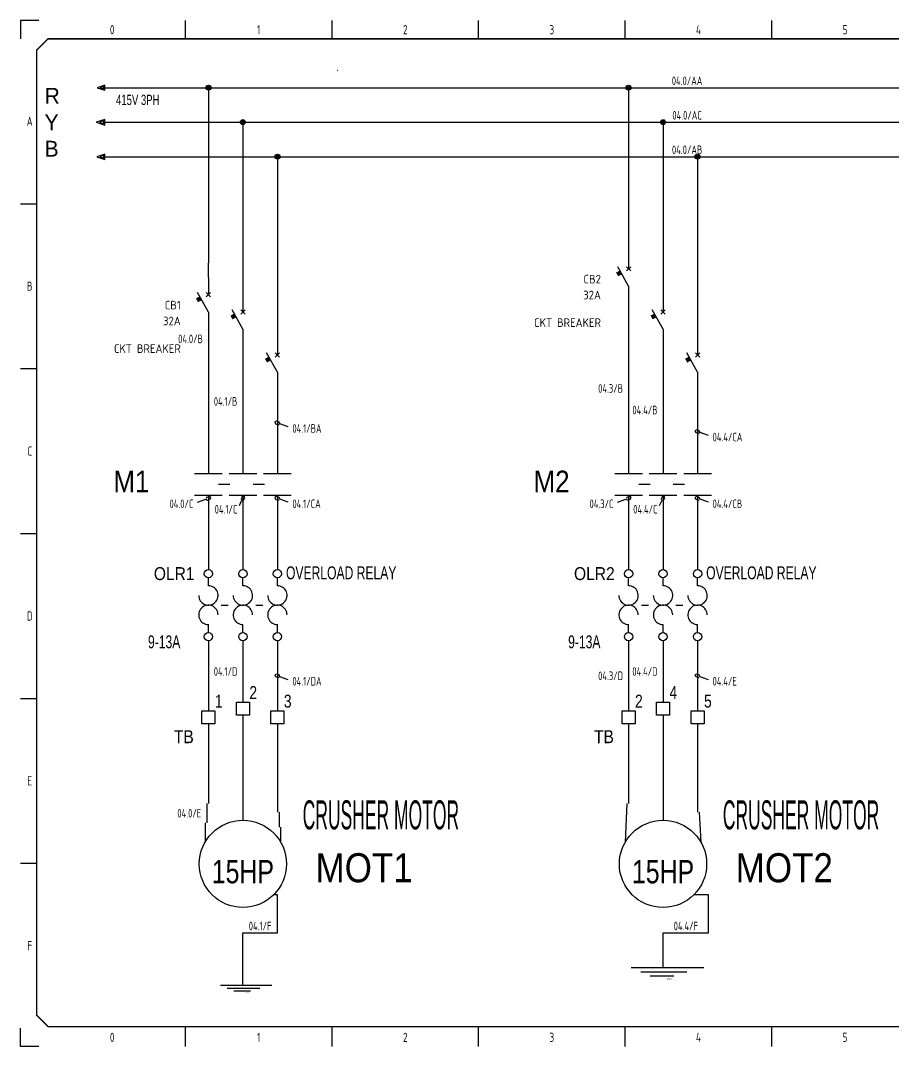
# Model space of a CAD drawing. Extents: x -7 to 429, y -3 to 294.
# Drawn here: x -7 to 246.1, y -2.9 to 294.5 of the extents above; entities that cross this region are included whole.
import ezdxf
from ezdxf.enums import TextEntityAlignment as Align

# ---------------------------------------------------------------- set-up
doc = ezdxf.new("R2010")
doc.units = 0
doc.header["$LTSCALE"] = 10
doc.linetypes.add('DASHED', pattern=[0.75, 0.5, -0.25])
for name, color, linetype in [('DESC', 7, 'Continuous'), ('LINK', 252, 'DASHED'), ('MISC', 4, 'Continuous'), ('RD_6_mm^', 5, 'Continuous'), ('SYMS', 7, 'Continuous'), ('TAGS', 4, 'Continuous'), ('TERMS', 3, 'Continuous'), ('TITLE', 7, 'Continuous'), ('Title blocks', 7, 'Continuous'), ('WH_2.5_mm^', 1, 'Continuous'), ('WIRENO', 3, 'Continuous'), ('WIRES', 2, 'Continuous'), ('WIRES1', 5, 'Continuous'), ('WIRES2', 1, 'Continuous')]:
    doc.layers.add(name, color=color, linetype=linetype)
doc.styles.add('ISO8', font='ISO8.shx', dxfattribs={"width": 0.8})
doc.styles.add('ITALIC', font='ITALIC')
doc.styles.add('SIMPLEX', font='simplex')
doc.styles.add('WD', font='txt')
doc.styles.add('WD_IEC', font='ISOCP2.shx', dxfattribs={"width": 0.9, "height": 4})

# ---------------------------------------------------------------- blocks, each defined once
blk = doc.blocks.new('Title_blocks_A3')
at = {"layer": 'TITLE', "const_width": 0.392}
blk.add_lwpolyline([(372.89, 13.53), (372.89, 276.86), (369.75, 280), (12.53, 280), (9.39, 276.86), (9.39, 13.53), (12.53, 10.39), (369.75, 10.39)], close=True, dxfattribs=at)
at = {"layer": 'Title blocks', "color": 7}
for p, q in [((50, 280), (50, 285)), ((90, 280), (90, 285)), ((130, 280), (130, 285)), ((170, 280), (170, 285)), ((5, 235), (9.39, 235)), ((5, 190), (9.39, 190)), ((5, 100), (9.39, 100)), ((5, 55), (9.39, 55)), ((50, 5), (50, 10.39)), ((90, 5), (90, 10.39)), ((130, 5), (130, 10.39)), ((170, 5), (170, 10.39))]:
    blk.add_line(p, q, dxfattribs=at)
at = {"layer": 'Title blocks', "color": 2}
for p, q in [((210, 280), (210, 285)), ((5, 145), (9.39, 145)), ((210, 5), (210, 10.39))]:
    blk.add_line(p, q, dxfattribs=at)
at = {"layer": 'Title blocks'}
for points in [[(10, 285), (5, 285), (5, 280)], [(10, 5), (5, 5), (5, 10)]]:
    blk.add_lwpolyline(points, dxfattribs=at)
at = {"layer": 'TITLE', "color": 1, "style": 'ITALIC'}
for tag, height, p in [('TITLE#1', 1.5, (393.23, 52.79)), ('TITLE#2', 1.5, (393.23, 50.25)), ('TITLE#3', 1.5, (393.23, 47.71)), ('TITLE#4', 1.5, (393.23, 45.16)), ('DWG#', 2, (393.23, 20.38))]:
    blk.add_attdef(tag, text='', height=height, dxfattribs=at).set_placement(p, align=Align.CENTER)
at = {"layer": 'TITLE', "color": 1, "style": 'SIMPLEX'}
blk.add_attdef('CAD#', (376.32, 34.6), '', height=1.25, rotation=90, dxfattribs=at)
at = {"layer": 'TITLE', "color": 1}
for tag, p, height, style in [('ENGINEER', (381.68, 34.6), 1.25, 'ITALIC'), ('CHKDBY', (396.6, 34.6), 1.25, 'ITALIC'), ('JOB#', (384.53, 30.65), 1.25, 'SIMPLEX'), ('DRAWNBY', (397.48, 30.65), 1.25, 'ITALIC'), ('SCALE', (383.14, 26.88), 1.25, 'SIMPLEX'), ('DATE', (396.4, 26.88), 1.25, 'SIMPLEX'), ('SHTS', (397.95, 13.15), 2, 'ITALIC')]:
    blk.add_attdef(tag, p, '', height=height, dxfattribs=dict(at, style=style))
at = {"layer": 'TITLE', "color": 1, "style": 'ITALIC'}
blk.add_attdef('SH#', text='', height=2, dxfattribs=at).set_placement((389.77, 13.15), align=Align.RIGHT)
at = {"layer": 'TITLE', "color": 7, "flags": 9}
blk.add_attdef('WD_TB', (381.46, 10.39), '', height=1.57, dxfattribs=at)
at = {"layer": 'Title blocks', "style": 'ISO8', "width": 0.8}
for s, p in [('0', (30, 282.5)), ('1', (70, 282.5)), ('2', (110, 282.5)), ('3', (150, 282.5)), ('4', (190, 282.5)), ('5', (230, 282.5)), ('A', (7.5, 257.5)), ('B', (7.5, 212.5)), ('C', (7.5, 167.5)), ('D', (7.5, 122.5)), ('E', (7.5, 77.5)), ('F', (7.5, 32.5)), ('0', (30, 7.5)), ('1', (70, 7.5)), ('2', (110, 7.5)), ('3', (150, 7.5)), ('4', (190, 7.5)), ('5', (230, 7.5))]:
    blk.add_text(s, height=2.5, dxfattribs=at).set_placement(p, align=Align.MIDDLE)
blk = doc.blocks.new('WDDOT')
for radius in [0.72, 0.449, 0.223]:
    blk.add_circle((0, 0), radius)
blk = doc.blocks.new('VCB1')
for p, q in [((0, 7.5), (0, 2.5)), ((0, -2.5), (-3.12, 3.12)), ((0.62, 1.88), (-0.62, 3.12)), ((-0.62, 1.88), (0.62, 3.12)), ((0, -2.5), (0, -7.5))]:
    blk.add_line(p, q)
blk.add_solid([(-2.52, 2.03), (-3.61, 1.43), (-1.91, 0.94), (-3.01, 0.33)])
at = {"style": 'WD_IEC'}
for tag, p in [('INST', (-8, 5.25)), ('LOC', (-8, 1.75)), ('TAG1', (-8, -1.75)), ('RATING1', (-8, -6.35)), ('DESC1', (-8, -14.35)), ('DESC2', (-8, -17.85)), ('DESC3', (-8, -21.35))]:
    blk.add_attdef(tag, text='', height=2.5, dxfattribs=at).set_placement(p, align=Align.RIGHT)
blk.add_attdef('TERM01', text='', height=2, rotation=90, dxfattribs=at).set_placement((-1, 7.5), align=Align.RIGHT)
at = {"style": 'WD_IEC', "flags": 1}
for tag, p, height in [('X2TERM01', (0, 7.5), 0.32), ('MFG', (2.75, 6.5), 1.5), ('CAT', (2.75, 4), 1.5), ('X4LINK', (-2, 0), 0.32), ('X1LINK', (-0.5, 0), 0.32), ('X8TERM02', (0, -7.5), 0.32), ('ASSYCODE', (1, -9), 1), ('FAMILY', (1, -10.5), 1), ('CATDESC', (1, -12), 1), ('CONTACT', (1, -13.5), 1)]:
    blk.add_attdef(tag, p, '', height=height, dxfattribs=at)
at = {"style": 'WD_IEC'}
blk.add_attdef('TERM02', (-1, -7.5), '', height=2, rotation=90, dxfattribs=at)
at = {"lineweight": 15, "style": 'WD_IEC'}
blk.add_attdef('XREF', text='', height=2.5, dxfattribs=at).set_placement((-8, -10.35), align=Align.RIGHT)
blk = doc.blocks.new('VMS21')
for p, q in [((-0.08, 0.0625), (0.08, 0.0625)), ((-0.08, -0.0625), (0.08, -0.0625))]:
    blk.add_line(p, q)
at = {"style": 'WD'}
for tag, width, p in [('INST', 0.7, (-0.3438, 0.3125)), ('LOC', 0.7, (-0.3438, 0.125)), ('TAG2', 0.9, (-0.3418, -0.045)), ('XREF', 0.7, (-0.34, -0.2188)), ('DESC1', 0.7, (-0.34, -0.4062)), ('DESC2', 0.7, (-0.34, -0.5938)), ('DESC3', 0.7, (-0.34, -0.7812))]:
    blk.add_attdef(tag, text='', height=0.125, dxfattribs=dict(at, width=width)).set_placement(p, align=Align.RIGHT)
at = {"style": 'WD', "width": 0.9, "flags": 8}
blk.add_attdef('TERM01', text='', height=0.125, dxfattribs=at).set_placement((-0.0312, 0.125), align=Align.RIGHT)
at = {"style": 'WD'}
for tag, p, height, flags in [('X2TERM01', (0, 0.0625), 0.0125, 1), ('FAMILY', (-0.1808, 0.0031), 0.01, 9), ('CONTACT', (-0.1808, -0.0135), 0.01, 1), ('X8TERM02', (0, -0.0625), 0.0125, 1)]:
    blk.add_attdef(tag, p, '', height=height, dxfattribs=dict(at, flags=flags))
for tag, p in [('X4LINK', (-0.1406, 0)), ('X1LINK', (0.125, 0))]:
    blk.add_attdef(tag, p, '', height=0.01, dxfattribs=at)
at = {"style": 'WD', "width": 0.9, "flags": 8}
blk.add_attdef('TERM02', text='', height=0.125, dxfattribs=at).set_placement((-0.0312, -0.125), align=Align.TOP_RIGHT)
blk = doc.blocks.new('VOL1')
for p, q in [((0, 0.1875), (0, 0.2637)), ((0, -0.2637), (0, -0.1875))]:
    blk.add_line(p, q)
at = {"linetype": 'Continuous'}
for centre in [(0, 0.3038), (0, -0.3038)]:
    blk.add_circle(centre, 0.04, dxfattribs=at)
for centre, start, end in [((0, 0.0938), 180, 90.00104), ((0, -0.0938), 0.00101, 270.00201)]:
    blk.add_arc(centre, 0.0938, start, end)
at = {"style": 'WD'}
for tag, p, width in [('INST', (0.2188, 0.3902), 0.7), ('LOC', (0.2188, 0.2206), 0.7), ('TAG1', (0.1269, 0.0644), 0.9), ('DESC1', (0.1287, -0.0919), 0.7), ('DESC2', (0.1287, -0.2481), 0.7), ('RATING1', (0.1562, -0.4044), 0.7)]:
    blk.add_attdef(tag, p, '', height=0.125, dxfattribs=dict(at, width=width))
at = {"linetype": 'Continuous', "style": 'WD', "flags": 8}
blk.add_attdef('TERM01', text='', height=0.125, dxfattribs=at).set_placement((-0.055, 0.3629), align=Align.RIGHT)
at = {"color": 7, "style": 'WD', "flags": 1}
for tag, p in [('X2TERM01', (0, 0.3438)), ('X8TERM02', (0, -0.3438))]:
    blk.add_attdef(tag, p, '', height=0.0125, dxfattribs=at)
at = {"color": 7, "style": 'WD'}
for tag, p in [('X4LINK', (-0.1406, 0)), ('X1LINK', (0.125, 0))]:
    blk.add_attdef(tag, p, '', height=0.01, dxfattribs=at)
at = {"style": 'WD', "flags": 9}
blk.add_attdef('FAMILY', (-0.2165, -0.1579), '', height=0.01, rotation=90, dxfattribs=at)
at = {"linetype": 'Continuous', "style": 'WD', "flags": 9}
for tag, p in [('CAT', (-0.1723, -0.1328)), ('MFG', (-0.1529, -0.1347)), ('ASSYCODE', (-0.1266, -0.1438))]:
    blk.add_attdef(tag, text='', height=0.01, rotation=90, dxfattribs=at).set_placement(p, align=Align.CENTER)
at = {"linetype": 'Continuous', "style": 'WD', "flags": 8}
blk.add_attdef('TERM02', text='', height=0.125, dxfattribs=at).set_placement((-0.0407, -0.3697), align=Align.TOP_RIGHT)
blk = doc.blocks.new('VOL2')
for p, q in [((0, 0.1875), (0, 0.2637)), ((0, -0.2637), (0, -0.1875))]:
    blk.add_line(p, q)
at = {"linetype": 'Continuous'}
for centre in [(0, 0.3038), (0, -0.3038)]:
    blk.add_circle(centre, 0.04, dxfattribs=at)
for centre, start, end in [((0, 0.0938), 180, 90.00104), ((0, -0.0938), 0.00101, 270.00201)]:
    blk.add_arc(centre, 0.0938, start, end)
at = {"linetype": 'Continuous', "style": 'WD', "flags": 8}
blk.add_attdef('TERM01', text='', height=0.125, dxfattribs=at).set_placement((-0.055, 0.3629), align=Align.RIGHT)
at = {"style": 'WD'}
for tag, p, width in [('INST', (0.1875, 0.359), 0.7), ('LOC', (0.1875, 0.1894), 0.7), ('TAG2', (0.1269, 0.0331), 0.9), ('DESC1', (0.1287, -0.1231), 0.7), ('DESC2', (0.1287, -0.2794), 0.7)]:
    blk.add_attdef(tag, p, '', height=0.125, dxfattribs=dict(at, width=width))
at = {"color": 7, "style": 'WD', "flags": 1}
for tag, p in [('X2TERM01', (0, 0.3438)), ('X8TERM02', (0, -0.3438))]:
    blk.add_attdef(tag, p, '', height=0.0125, dxfattribs=at)
at = {"color": 7, "style": 'WD'}
for tag, p in [('X4LINK', (-0.1406, 0)), ('X1LINK', (0.125, 0))]:
    blk.add_attdef(tag, p, '', height=0.01, dxfattribs=at)
at = {"style": 'WD', "flags": 9}
blk.add_attdef('FAMILY', (-0.2165, -0.1579), '', height=0.01, rotation=90, dxfattribs=at)
at = {"linetype": 'Continuous', "style": 'WD', "flags": 8}
blk.add_attdef('TERM02', text='', height=0.125, dxfattribs=at).set_placement((-0.0407, -0.3697), align=Align.TOP_RIGHT)
blk = doc.blocks.new('VT0001')
for p, q in [((-0.0625, 0.0625), (0.0625, 0.0625)), ((-0.0625, -0.0625), (-0.0625, 0.0625)), ((0.0625, 0.0625), (0.0625, -0.0625)), ((0.0625, -0.0625), (-0.0625, -0.0625))]:
    blk.add_line(p, q)
at = {"style": 'WD'}
for tag, p, width in [('INST', (0.0625, 0.4196), 0.7), ('LOC', (0.0625, 0.25), 0.7), ('DESC1', (0.0499, -0.3851), 0.8)]:
    blk.add_attdef(tag, p, '', height=0.125, dxfattribs=dict(at, width=width))
at = {"linetype": 'Continuous', "style": 'WD'}
for tag, p, height, width, flags in [('TERM01', (0.0625, 0.0938), 0.125, 0.8, 8), ('TAGSTRIP', (0.0499, -0.2288), 0.125, 0.9, 8), ('CAT', (0.2132, -0.4063), 0.1094, 0.8, 1), ('DESC2', (0.0499, -0.5413), 0.125, 0.8, 8), ('DESC3', (0.0499, -0.6976), 0.125, 0.8, 8)]:
    blk.add_attdef(tag, p, '', height=height, dxfattribs=dict(at, width=width, flags=flags))
at = {"style": 'WD', "flags": 1}
for tag, p, height in [('X4TERM01', (-0.0625, 0), 0.0125), ('X4TERMDESC01', (-0.0552, -0.0229), 0.025), ('X2TERMDESC01', (-0.006, 0.0287), 0.025), ('STRIPSEQ', (0, 0), 0.00125), ('X2TERM01', (0, 0.0625), 0.0125), ('X2PIN01', (0.0326, 0.0839), 0.0125), ('X1TERMDESC01', (0.0393, 0.007), 0.025), ('X1TERM01', (0.0625, 0), 0.0125), ('X1PIN01', (0.0868, 0.0164), 0.0125), ('X4PIN01', (-0.1138, -0.0375), 0.0125), ('LINKTERM', (0, -0.0019), 0.00125), ('X8TERM01', (0, -0.0625), 0.0125), ('X8TERMDESC01', (0, -0.0535), 0.025), ('X8PIN01', (0.0256, -0.0962), 0.0125)]:
    blk.add_attdef(tag, p, '', height=height, dxfattribs=at)
at = {"linetype": 'Continuous', "style": 'WD', "width": 0.8, "flags": 1}
blk.add_attdef('MFG', text='', height=0.1094, dxfattribs=at).set_placement((0.0882, -0.4063), align=Align.RIGHT)
at = {"style": 'WD', "width": 0.7, "flags": 1}
blk.add_attdef('ASSYCODE', (0.0625, -0.2812), '', height=0.01, dxfattribs=at)
blk = doc.blocks.new('VMO13')
blk.add_circle((0, 0), 0.1875)
at = {"style": 'WD'}
for tag, p, width in [('INST', (0.318, 0.2634), 0.7), ('LOC', (0.318, 0.0937), 0.7), ('TAG1', (0.3125, -0.0789), 0.9)]:
    blk.add_attdef(tag, p, '', height=0.125, dxfattribs=dict(at, width=width))
at = {"style": 'WD', "flags": 9}
blk.add_attdef('FAMILY', text='', height=0.01, dxfattribs=at).set_placement((-0.0053, 0.1698), align=Align.CENTER)
at = {"style": 'WD', "flags": 1}
for tag, p in [('X2TERM02', (0, 0.1875)), ('X0TERM03', (-0.1624, 0.0937)), ('X0TERM01', (0.1624, 0.0937)), ('X0TERM04', (0.1326, -0.1326))]:
    blk.add_attdef(tag, p, '', height=0.0125, dxfattribs=at)
at = {"linetype": 'Continuous', "style": 'WD', "flags": 9}
blk.add_attdef('ASSYCODE', text='', height=0.01, dxfattribs=at).set_placement((0, 0.125), align=Align.CENTER)
at = {"linetype": 'Continuous', "style": 'WD', "flags": 1}
for tag, p in [('MFG', (0, 0.1404)), ('CAT', (0, 0.1593))]:
    blk.add_attdef(tag, text='', height=0.01, dxfattribs=at).set_placement(p, align=Align.MIDDLE)
at = {"style": 'WD'}
for tag, height, width, p in [('RATING1', 0.1, 0.8, (0, 0)), ('DESC1', 0.125, 0.9, (0.001, -0.5493)), ('DESC2', 0.125, 0.9, (0.001, -0.7055)), ('DESC3', 0.125, 0.9, (0.001, -0.8618)), ('RATING3', 0.125, 0.8, (0.001, -1.018)), ('RATING4', 0.125, 0.8, (0.001, -1.1743)), ('WDTAGALT', 0.125, 0.7, (0, -1.3437))]:
    blk.add_attdef(tag, text='', height=height, dxfattribs=dict(at, width=width)).set_placement(p, align=Align.CENTER)
at = {"style": 'WD', "width": 0.8}
blk.add_attdef('RATING2', text='', height=0.1, dxfattribs=at).set_placement((0, -0.0312), align=Align.TOP_CENTER)
blk = doc.blocks.new('HA1X1')
for p, q in [((-0.09375, 0.03125), (0, 0)), ((0, 0), (-0.09375, -0.03125))]:
    blk.add_line(p, q)
at = {"style": 'WD', "flags": 1}
blk.add_attdef('X4TERM01', (0, 0), '', height=0.01, dxfattribs=at)
at = {"style": 'WD', "width": 0.9}
blk.add_attdef('DESC1', (0.1, 0.0406), '', height=0.125, dxfattribs=at)
blk.add_attdef('DESC2', text='', height=0.125, dxfattribs=at).set_placement((0.1, -0.025), align=Align.TOP_LEFT)
blk = doc.blocks.new('GND_002')
for p, q in [((0, -2.3), (0, 0)), ((-2.979, -2.3), (3.826, -2.3)), ((-2.099, -2.706), (2.235, -2.706)), ((-1.219, -3.078), (1.016, -3.078))]:
    blk.add_line(p, q)
at = {"style": 'WD', "width": 0.8}
blk.add_attdef('TERM01', text='', height=0.125, dxfattribs=at).set_placement((-0.035, 0.015), align=Align.RIGHT)
at = {"style": 'WD', "flags": 1}
blk.add_attdef('X2TERM01', (0, 0), '', height=0.005, dxfattribs=at)
at = {"style": 'WD'}
blk.add_attdef('TAG1', text='', height=0.125, dxfattribs=at).set_placement((0.593, -3.45), align=Align.CENTER)
blk = doc.blocks.new('WD_WNH')
at = {"linetype": 'Continuous', "style": 'WD_IEC', "width": 0.8}
blk.add_attdef('WIRENO', text='', height=2.5, dxfattribs=at).set_placement((0, 0.75), align=Align.CENTER)
at = {"style": 'WD_IEC', "flags": 1}
for tag, p in [('W08USER', (0, 0.375)), ('W04USER', (0, 0.875)), ('W05USER', (0, 0.75)), ('W09USER', (0, 0.25)), ('W03USER', (0, 1)), ('W06USER', (0, 0.625)), ('W07USER', (0, 0.5)), ('W02USER', (0, 1.125)), ('W01USER', (0, 1.25)), ('W10USER', (0, 0.125))]:
    blk.add_attdef(tag, text='', height=0.08, dxfattribs=at).set_placement(p, align=Align.CENTER)
blk = doc.blocks.new('WD_WNV')
at = {"linetype": 'Continuous', "style": 'WD_IEC', "width": 0.8}
blk.add_attdef('WIRENO', text='', height=2.5, dxfattribs=at).set_placement((-1.6, 0), align=Align.MIDDLE_RIGHT)
at = {"style": 'WD_IEC', "flags": 1}
for tag, p in [('W08USER', (-1, 0.375)), ('W04USER', (-1, 0.875)), ('W05USER', (-1, 0.75)), ('W09USER', (-1, 0.25)), ('W03USER', (-1, 1)), ('W06USER', (-1, 0.625)), ('W07USER', (-1, 0.5)), ('W02USER', (-1, 1.125)), ('W01USER', (-1, 1.25)), ('W10USER', (-1, 0.125))]:
    blk.add_attdef(tag, text='', height=0.08, dxfattribs=at).set_placement(p, align=Align.CENTER)
blk = doc.blocks.new('HA1S3')
for points in [[(0, 0), (0, 0.031), (-0.094, 0), (0, -0.031), (0, 0)], [(-0.011, -0.016), (-0.011, 0.016), (-0.058, 0), (-0.011, -0.016)]]:
    blk.add_lwpolyline(points)
at = {"style": 'WD', "width": 0.8, "flags": 8}
blk.add_attdef('WIRENO', text='', height=0.125, dxfattribs=at).set_placement((0, 0.087), align=Align.RIGHT)
at = {"style": 'WD', "flags": 1}
blk.add_attdef('SIGCODE', text='', height=0.01, dxfattribs=at).set_placement((-0.02, 0.047), align=Align.RIGHT)
blk.add_attdef('X1TERM01', (0, 0), '', height=0.01, dxfattribs=at)
at = {"style": 'WD', "width": 0.7}
for tag, p in [('XREF', (0, -0.181)), ('DESC1', (0, -0.356))]:
    blk.add_attdef(tag, text='', height=0.125, dxfattribs=at).set_placement(p, align=Align.RIGHT)

msp = doc.modelspace()

# ---------------------------------------------------------------- linework, layer by layer
at = {"layer": 'LINK'}
for points in [[(53.75, 160), (50.47, 160)], [(63.75, 160), (60.47, 160)], [(175.53, 160), (172.25, 160)], [(185.53, 160), (182.25, 160)], [(51.25, 125), (53.28, 125)], [(61.25, 125), (63.28, 125)], [(173.03, 125), (175.06, 125)], [(183.03, 125), (185.06, 125)]]:
    msp.add_lwpolyline(points, dxfattribs=at)
at = {"layer": 'RD_6_mm^'}
for p, q in [((189.28, 187.5), (189.28, 163.12)), ((67.5, 156.88), (67.5, 155.06)), ((67.5, 154.94), (67.5, 135.31)), ((189.28, 156.88), (189.28, 155.06)), ((189.28, 154.94), (189.28, 135.31)), ((67.5, 114.69), (67.5, 94.38)), ((189.28, 114.69), (189.28, 94.38)), ((67.5, 90.62), (67.5, 65)), ((189.28, 90.62), (189.28, 65)), ((67.97, 65), (67.97, 60.66)), ((189.75, 65), (190.22, 56.32)), ((68.44, 60.66), (68.44, 56.32))]:
    msp.add_line(p, q, dxfattribs=at)
at = {"layer": 'WH_2.5_mm^'}
for p, q in [((169.28, 212.5), (169.28, 163.12)), ((47.5, 156.88), (47.5, 155.06)), ((47.5, 154.94), (47.5, 135.31)), ((169.28, 156.88), (169.28, 155.06)), ((169.28, 154.94), (169.28, 135.31)), ((47.5, 114.69), (47.5, 94.38)), ((169.28, 114.69), (169.28, 94.38)), ((47.5, 90.62), (47.5, 67.5)), ((169.28, 90.62), (169.28, 67.5)), ((47.03, 67.5), (47.03, 61.91)), ((168.81, 67.5), (168.34, 56.32)), ((46.56, 61.91), (46.56, 56.32))]:
    msp.add_line(p, q, dxfattribs=at)
at = {"layer": 'WIRENO'}
for points in [[(70.66, 176.66), (68.25, 177.54), (68.01, 178.05), (67.26, 178.32), (66.75, 178.08), (66.99, 177.58), (67.74, 177.3), (67.99, 177.42)], [(192.44, 174.16), (190.03, 175.04), (189.79, 175.55), (189.04, 175.82), (188.53, 175.58), (188.77, 175.08), (189.52, 174.8), (189.77, 174.92)], [(44.34, 154.82), (46.75, 155.7), (47.26, 155.46), (48.01, 155.73), (48.25, 156.24), (47.74, 156.48), (46.99, 156.21), (46.87, 155.95)], [(56.47, 153.93), (57.14, 155.26), (57.68, 155.44), (58.03, 156.14), (57.86, 156.68), (57.32, 156.5), (56.97, 155.79), (57.05, 155.53)], [(70.66, 154.82), (68.25, 155.7), (68.01, 156.21), (67.26, 156.48), (66.75, 156.24), (66.99, 155.73), (67.74, 155.46), (67.99, 155.58)], [(166.12, 154.82), (168.53, 155.7), (169.04, 155.46), (169.79, 155.73), (170.03, 156.24), (169.52, 156.48), (168.77, 156.21), (168.65, 155.95)], [(178.25, 153.93), (178.92, 155.26), (179.46, 155.44), (179.81, 156.14), (179.64, 156.68), (179.1, 156.5), (178.75, 155.79), (178.83, 155.53)], [(192.44, 154.82), (190.03, 155.7), (189.79, 156.21), (189.04, 156.48), (188.53, 156.24), (188.77, 155.73), (189.52, 155.46), (189.77, 155.58)], [(70.66, 103.38), (68.25, 104.26), (68.01, 104.77), (67.26, 105.04), (66.75, 104.8), (66.99, 104.29), (67.74, 104.02), (67.99, 104.14)], [(192.44, 103.38), (190.03, 104.26), (189.79, 104.77), (189.04, 105.04), (188.53, 104.8), (188.77, 104.29), (189.52, 104.02), (189.77, 104.14)]]:
    msp.add_lwpolyline(points, dxfattribs=at)
at = {"layer": 'WIRES'}
for p, q in [((17.5, 265), (355, 265)), ((57.5, 265), (57.5, 215)), ((179.28, 265), (179.28, 215)), ((57.5, 200), (57.5, 163.12)), ((179.28, 200), (179.28, 163.12)), ((57.5, 156.88), (57.5, 155.06)), ((57.5, 154.94), (57.5, 135.31)), ((179.28, 156.88), (179.28, 155.06)), ((179.28, 154.94), (179.28, 135.31)), ((57.5, 114.69), (57.5, 96.88)), ((179.28, 114.69), (179.28, 96.88)), ((57.5, 93.12), (57.5, 65)), ((179.28, 93.12), (179.28, 62.64)), ((57.5, 65), (57.5, 63.82)), ((57.5, 63.82), (57.5, 62.64))]:
    msp.add_line(p, q, dxfattribs=at)
at = {"layer": 'WIRES1'}
for p, q in [((17.5, 255), (355, 255)), ((67.5, 255), (67.5, 202.5)), ((189.28, 255), (189.28, 202.5)), ((67.5, 187.5), (67.5, 163.12))]:
    msp.add_line(p, q, dxfattribs=at)
at = {"layer": 'WIRES2'}
for p, q in [((17.5, 275), (355, 275)), ((47.5, 275), (47.5, 224.28)), ((169.28, 275), (169.28, 227.5)), ((47.5, 219.97), (47.5, 224.28)), ((47.5, 204.97), (47.5, 195.72)), ((47.5, 195.72), (47.5, 163.12)), ((67.5, 41.06), (66.44, 41.06)), ((67.5, 30), (67.5, 41.06)), ((192.5, 41.06), (188.22, 41.06)), ((192.5, 30), (192.5, 41.06)), ((57.5, 19.93), (57.5, 30)), ((57.5, 30), (67.5, 30)), ((179.28, 27.09), (179.28, 30)), ((179.28, 30), (192.5, 30))]:
    msp.add_line(p, q, dxfattribs=at)

# ---------------------------------------------------------------- block references
at = {"layer": 'SYMS'}
for name, p, xscale, yscale, zscale in [('Title_blocks_A3', (-12.26, -8.23), 1.062096408283073, 1.062096408283073, 1.062096408283073), ('HA1S3', (17.5, 265), 26.47058823529413, 26.47058823529413, 26.47058823529413), ('HA1S3', (17.5, 255), 24.9567099242311, 24.9567099242311, 24.9567099242311), ('VMS21', (57.5, 160), 50, 50, 50), ('VMS21', (67.5, 160), 50, 50, 50), ('VMS21', (179.28, 160), 50, 50, 50), ('VMS21', (189.28, 160), 50, 50, 50), ('VOL2', (57.5, 125), 30, 30, 30), ('VOL2', (67.5, 125), 30, 30, 30), ('VOL2', (179.28, 125), 30, 30, 30), ('VOL2', (189.28, 125), 30, 30, 30)]:
    msp.add_blockref(name, p, dxfattribs=dict(at, xscale=xscale, yscale=yscale, zscale=zscale))
for name, p in [('HA1X1', (85, 280)), ('WDDOT', (47.5, 275)), ('WDDOT', (169.28, 275)), ('WDDOT', (57.5, 265)), ('WDDOT', (179.28, 265)), ('WDDOT', (67.5, 255)), ('WDDOT', (189.28, 255)), ('VCB1', (57.5, 207.5)), ('VCB1', (179.28, 207.5)), ('VCB1', (67.5, 195)), ('VCB1', (189.28, 195))]:
    msp.add_blockref(name, p, dxfattribs=at)
ref = msp.add_blockref('HA1S3', (17.5, 275), dxfattribs=dict(at, xscale=23.56977138013696, yscale=23.56977138013696, zscale=23.56977138013696))
ref.add_attrib('DESC1', '415V 3PH', dxfattribs={"layer": 'DESC', "height": 2.946, "style": 'WD', "width": 0.7}).set_placement((33.31, 270), align=Align.RIGHT)
ref = msp.add_blockref('VCB1', (169.28, 220), dxfattribs=at)
ref.add_attrib('TAG1', 'CB2', dxfattribs={"layer": 'TAGS', "height": 2.5, "style": 'WD_IEC'}).set_placement((161.28, 218.25), align=Align.RIGHT)
ref.add_attrib('RATING1', '32A', dxfattribs={"layer": 'MISC', "height": 2.5, "style": 'WD_IEC'}).set_placement((161.28, 213.65), align=Align.RIGHT)
ref.add_attrib('DESC1', 'CKT BREAKER', dxfattribs={"layer": 'DESC', "height": 2.5, "style": 'WD_IEC'}).set_placement((161.28, 205.65), align=Align.RIGHT)
ref = msp.add_blockref('VCB1', (47.5, 212.47), dxfattribs=at)
ref.add_attrib('TAG1', 'CB1', dxfattribs={"layer": 'TAGS', "height": 2.5, "style": 'WD_IEC'}).set_placement((39.5, 210.72), align=Align.RIGHT)
ref.add_attrib('RATING1', '32A', dxfattribs={"layer": 'MISC', "height": 2.5, "style": 'WD_IEC'}).set_placement((39.5, 206.12), align=Align.RIGHT)
ref.add_attrib('DESC1', 'CKT BREAKER', dxfattribs={"layer": 'DESC', "height": 2.5, "style": 'WD_IEC'}).set_placement((39.5, 198.12), align=Align.RIGHT)
ref = msp.add_blockref('VMS21', (47.5, 160), dxfattribs=dict(at, xscale=50, yscale=50, zscale=50))
ref.add_attrib('TAG2', 'M1', dxfattribs={"layer": 'TAGS', "height": 6.25, "style": 'WD', "width": 0.9}).set_placement((30.41, 157.75), align=Align.RIGHT)
ref = msp.add_blockref('VMS21', (169.28, 160), dxfattribs=dict(at, xscale=50, yscale=50, zscale=50))
ref.add_attrib('TAG2', 'M2', dxfattribs={"layer": 'TAGS', "height": 6.25, "style": 'WD', "width": 0.9}).set_placement((152.19, 157.75), align=Align.RIGHT)
ref = msp.add_blockref('VOL1', (47.5, 125), dxfattribs=dict(at, xscale=30, yscale=30, zscale=30))
ref.add_attrib('DESC1', 'OVERLOAD RELAY', (70, 132.5), dxfattribs={"layer": 'DESC', "height": 3.75, "style": 'WD', "width": 0.7})
ref.add_attrib('TAG1', 'OLR1', (31.69, 132.27), dxfattribs={"layer": 'TAGS', "height": 3.75, "style": 'WD', "width": 0.9})
ref.add_attrib('RATING1', '9-13A', (30, 112.5), dxfattribs={"layer": 'MISC', "height": 3.75, "style": 'WD', "width": 0.7})
ref = msp.add_blockref('VOL1', (169.28, 125), dxfattribs=dict(at, xscale=30, yscale=30, zscale=30))
ref.add_attrib('DESC1', 'OVERLOAD RELAY', (191.78, 132.5), dxfattribs={"layer": 'DESC', "height": 3.75, "style": 'WD', "width": 0.7})
ref.add_attrib('TAG1', 'OLR2', (153.47, 132.27), dxfattribs={"layer": 'TAGS', "height": 3.75, "style": 'WD', "width": 0.9})
ref.add_attrib('RATING1', '9-13A', (151.78, 112.5), dxfattribs={"layer": 'MISC', "height": 3.75, "style": 'WD', "width": 0.7})
ref = msp.add_blockref('VT0001', (57.5, 95), dxfattribs=dict(at, xscale=30, yscale=30, zscale=30))
ref.add_attrib('TERM01', '2', (59.38, 97.81), dxfattribs={"layer": 'TERMS', "linetype": 'Continuous', "height": 3.75, "style": 'WD', "width": 0.8, "flags": 8})
ref = msp.add_blockref('VT0001', (179.28, 95), dxfattribs=dict(at, xscale=30, yscale=30, zscale=30))
ref.add_attrib('TERM01', '4', (181.16, 97.81), dxfattribs={"layer": 'TERMS', "linetype": 'Continuous', "height": 3.75, "style": 'WD', "width": 0.8, "flags": 8})
ref = msp.add_blockref('VT0001', (47.5, 92.5), dxfattribs=dict(at, xscale=30, yscale=30, zscale=30))
ref.add_attrib('TERM01', '1', (49.38, 95.31), dxfattribs={"layer": 'TERMS', "linetype": 'Continuous', "height": 3.75, "style": 'WD', "width": 0.8, "flags": 8})
ref.add_attrib('TAGSTRIP', 'TB', (37.5, 85), dxfattribs={"layer": 'TAGS', "linetype": 'Continuous', "height": 3.75, "style": 'WD', "width": 0.9, "flags": 8})
ref = msp.add_blockref('VT0001', (67.5, 92.5), dxfattribs=dict(at, xscale=30, yscale=30, zscale=30))
ref.add_attrib('TERM01', '3', (69.38, 95.31), dxfattribs={"layer": 'TERMS', "linetype": 'Continuous', "height": 3.75, "style": 'WD', "width": 0.8, "flags": 8})
ref = msp.add_blockref('VT0001', (169.28, 92.5), dxfattribs=dict(at, xscale=30, yscale=30, zscale=30))
ref.add_attrib('TERM01', '2', (171.16, 95.31), dxfattribs={"layer": 'TERMS', "linetype": 'Continuous', "height": 3.75, "style": 'WD', "width": 0.8, "flags": 8})
ref.add_attrib('TAGSTRIP', 'TB', (159.28, 85), dxfattribs={"layer": 'TAGS', "linetype": 'Continuous', "height": 3.75, "style": 'WD', "width": 0.9, "flags": 8})
ref = msp.add_blockref('VT0001', (189.28, 92.5), dxfattribs=dict(at, xscale=30, yscale=30, zscale=30))
ref.add_attrib('TERM01', '5', (191.16, 95.31), dxfattribs={"layer": 'TERMS', "linetype": 'Continuous', "height": 3.75, "style": 'WD', "width": 0.8, "flags": 8})
ref = msp.add_blockref('VMO13', (57.5, 50), dxfattribs=dict(at, xscale=67.40130776245104, yscale=67.40130776245104, zscale=67.40130776245104))
ref.add_attrib('RATING2', '15HP', dxfattribs={"layer": 'MISC', "height": 6.74, "style": 'WD', "width": 0.8}).set_placement((57.5, 51.12), align=Align.TOP_CENTER)
ref.add_attrib('DESC1', 'CRUSHER MOTOR', dxfattribs={"layer": 'DESC', "height": 8.4252, "style": 'WD', "width": 0.45}).set_placement((97.5, 60), align=Align.CENTER)
ref.add_attrib('TAG1', 'MOT1', (78.56, 44.68), dxfattribs={"layer": 'TAGS', "height": 8.425, "style": 'WD', "width": 0.9})
ref = msp.add_blockref('VMO13', (179.28, 50), dxfattribs=dict(at, xscale=67.40130776245104, yscale=67.40130776245104, zscale=67.40130776245104))
ref.add_attrib('RATING2', '15HP', dxfattribs={"layer": 'MISC', "height": 6.74, "style": 'WD', "width": 0.8}).set_placement((179.28, 51.12), align=Align.TOP_CENTER)
ref.add_attrib('DESC1', 'CRUSHER MOTOR', dxfattribs={"layer": 'DESC', "height": 8.4252, "style": 'WD', "width": 0.45}).set_placement((219.28, 60), align=Align.CENTER)
ref.add_attrib('TAG1', 'MOT2', (200.34, 44.68), dxfattribs={"layer": 'TAGS', "height": 8.425, "style": 'WD', "width": 0.9})
ref = msp.add_blockref('GND_002', (179.28, 27.09), dxfattribs=dict(at, xscale=3.087515304554093, yscale=3.087515304554093, zscale=3.087515304554093))
ref.add_attrib('TAG1', 'GND1', dxfattribs={"layer": 'TAGS', "height": 0.386, "style": 'WD'}).set_placement((181.11, 16.44), align=Align.CENTER)
ref = msp.add_blockref('GND_002', (57.5, 19.93), dxfattribs=dict(at, xscale=2.190632863756667, yscale=2.190632863756667, zscale=2.190632863756667))
ref.add_attrib('TAG1', 'GND2', dxfattribs={"layer": 'TAGS', "height": 0.274, "style": 'WD'}).set_placement((58.8, 12.38), align=Align.CENTER)
at = {"layer": 'WIRENO'}
ref = msp.add_blockref('WD_WNH', (186.25, 275), dxfattribs=at)
ref.add_attrib('WIRENO', '04.0/AA', dxfattribs={"linetype": 'Continuous', "height": 2.5, "style": 'WD_IEC', "width": 0.8}).set_placement((186.25, 275.75), align=Align.CENTER)
ref = msp.add_blockref('WD_WNH', (186.25, 265), dxfattribs=at)
ref.add_attrib('WIRENO', '04.0/AC', dxfattribs={"linetype": 'Continuous', "height": 2.5, "style": 'WD_IEC', "width": 0.8}).set_placement((186.25, 265.75), align=Align.CENTER)
ref = msp.add_blockref('WD_WNH', (186.25, 255), dxfattribs=at)
ref.add_attrib('WIRENO', '04.0/AB', dxfattribs={"linetype": 'Continuous', "height": 2.5, "style": 'WD_IEC', "width": 0.8}).set_placement((186.25, 255.75), align=Align.CENTER)
ref = msp.add_blockref('WD_WNV', (47.5, 202.19), dxfattribs=at)
ref.add_attrib('WIRENO', '04.0/B', dxfattribs={"linetype": 'Continuous', "height": 2.5, "style": 'WD_IEC', "width": 0.8}).set_placement((45.9, 202.19), align=Align.MIDDLE_RIGHT)
ref = msp.add_blockref('WD_WNV', (169.28, 187.81), dxfattribs=at)
ref.add_attrib('WIRENO', '04.3/B', dxfattribs={"linetype": 'Continuous', "height": 2.5, "style": 'WD_IEC', "width": 0.8}).set_placement((167.68, 187.81), align=Align.MIDDLE_RIGHT)
ref = msp.add_blockref('WD_WNV', (57.5, 184.06), dxfattribs=at)
ref.add_attrib('WIRENO', '04.1/B', dxfattribs={"linetype": 'Continuous', "height": 2.5, "style": 'WD_IEC', "width": 0.8}).set_placement((55.9, 184.06), align=Align.MIDDLE_RIGHT)
ref = msp.add_blockref('WD_WNV', (179.28, 181.56), dxfattribs=at)
ref.add_attrib('WIRENO', '04.4/B', dxfattribs={"linetype": 'Continuous', "height": 2.5, "style": 'WD_IEC', "width": 0.8}).set_placement((177.68, 181.56), align=Align.MIDDLE_RIGHT)
ref = msp.add_blockref('WD_WNV', (67.5, 177.81), dxfattribs=at)
ref.add_attrib('WIRENO', '04.1/BA', dxfattribs={"linetype": 'Continuous', "height": 2.5, "style": 'WD_IEC', "width": 0.8}).set_placement((71.85, 176.22), align=Align.MIDDLE_LEFT)
ref = msp.add_blockref('WD_WNV', (189.28, 175.31), dxfattribs=at)
ref.add_attrib('WIRENO', '04.4/CA', dxfattribs={"linetype": 'Continuous', "height": 2.5, "style": 'WD_IEC', "width": 0.8}).set_placement((193.63, 173.72), align=Align.MIDDLE_LEFT)
ref = msp.add_blockref('WD_WNV', (47.5, 155.97), dxfattribs=at)
ref.add_attrib('WIRENO', '04.0/C', dxfattribs={"linetype": 'Continuous', "height": 2.5, "style": 'WD_IEC', "width": 0.8}).set_placement((43.15, 154.38), align=Align.MIDDLE_RIGHT)
ref = msp.add_blockref('WD_WNV', (67.5, 155.97), dxfattribs=at)
ref.add_attrib('WIRENO', '04.1/CA', dxfattribs={"linetype": 'Continuous', "height": 2.5, "style": 'WD_IEC', "width": 0.8}).set_placement((71.85, 154.38), align=Align.MIDDLE_LEFT)
ref = msp.add_blockref('WD_WNV', (169.28, 155.97), dxfattribs=at)
ref.add_attrib('WIRENO', '04.3/C', dxfattribs={"linetype": 'Continuous', "height": 2.5, "style": 'WD_IEC', "width": 0.8}).set_placement((164.93, 154.38), align=Align.MIDDLE_RIGHT)
ref = msp.add_blockref('WD_WNV', (189.28, 155.97), dxfattribs=at)
ref.add_attrib('WIRENO', '04.4/CB', dxfattribs={"linetype": 'Continuous', "height": 2.5, "style": 'WD_IEC', "width": 0.8}).set_placement((193.63, 154.38), align=Align.MIDDLE_LEFT)
ref = msp.add_blockref('WD_WNV', (57.5, 155.97), dxfattribs=at)
ref.add_attrib('WIRENO', '04.1/C', dxfattribs={"linetype": 'Continuous', "height": 2.5, "style": 'WD_IEC', "width": 0.8}).set_placement((55.9, 152.79), align=Align.MIDDLE_RIGHT)
ref = msp.add_blockref('WD_WNV', (179.28, 155.97), dxfattribs=at)
ref.add_attrib('WIRENO', '04.4/C', dxfattribs={"linetype": 'Continuous', "height": 2.5, "style": 'WD_IEC', "width": 0.8}).set_placement((177.68, 152.79), align=Align.MIDDLE_RIGHT)
ref = msp.add_blockref('WD_WNV', (57.5, 105.78), dxfattribs=at)
ref.add_attrib('WIRENO', '04.1/D', dxfattribs={"linetype": 'Continuous', "height": 2.5, "style": 'WD_IEC', "width": 0.8}).set_placement((55.9, 105.78), align=Align.MIDDLE_RIGHT)
ref = msp.add_blockref('WD_WNV', (67.5, 104.53), dxfattribs=at)
ref.add_attrib('WIRENO', '04.1/DA', dxfattribs={"linetype": 'Continuous', "height": 2.5, "style": 'WD_IEC', "width": 0.8}).set_placement((71.85, 102.94), align=Align.MIDDLE_LEFT)
ref = msp.add_blockref('WD_WNV', (169.28, 104.53), dxfattribs=at)
ref.add_attrib('WIRENO', '04.3/D', dxfattribs={"linetype": 'Continuous', "height": 2.5, "style": 'WD_IEC', "width": 0.8}).set_placement((167.68, 104.53), align=Align.MIDDLE_RIGHT)
ref = msp.add_blockref('WD_WNV', (179.28, 105.78), dxfattribs=at)
ref.add_attrib('WIRENO', '04.4/D', dxfattribs={"linetype": 'Continuous', "height": 2.5, "style": 'WD_IEC', "width": 0.8}).set_placement((177.68, 105.78), align=Align.MIDDLE_RIGHT)
ref = msp.add_blockref('WD_WNV', (189.28, 104.53), dxfattribs=at)
ref.add_attrib('WIRENO', '04.4/E', dxfattribs={"linetype": 'Continuous', "height": 2.5, "style": 'WD_IEC', "width": 0.8}).set_placement((193.63, 102.94), align=Align.MIDDLE_LEFT)
ref = msp.add_blockref('WD_WNV', (47.03, 64.7), dxfattribs=at)
ref.add_attrib('WIRENO', '04.0/E', dxfattribs={"linetype": 'Continuous', "height": 2.5, "style": 'WD_IEC', "width": 0.8}).set_placement((45.43, 64.7), align=Align.MIDDLE_RIGHT)
ref = msp.add_blockref('WD_WNH', (62.5, 30), dxfattribs=at)
ref.add_attrib('WIRENO', '04.1/F', dxfattribs={"linetype": 'Continuous', "height": 2.5, "style": 'WD_IEC', "width": 0.8}).set_placement((62.5, 30.75), align=Align.CENTER)
ref = msp.add_blockref('WD_WNH', (185.89, 30), dxfattribs=at)
ref.add_attrib('WIRENO', '04.4/F', dxfattribs={"linetype": 'Continuous', "height": 2.5, "style": 'WD_IEC', "width": 0.8}).set_placement((185.89, 30.75), align=Align.CENTER)

# ---------------------------------------------------------------- texts
at = {"insert": (0, 274.95), "char_height": 4.6, "attachment_point": 1}
msp.add_mtext_dynamic_manual_height_columns('R\\PY\\PB', width=23.0165, gutter_width=23.02, heights=[0], dxfattribs=at)

doc.saveas('drawing.dxf')
